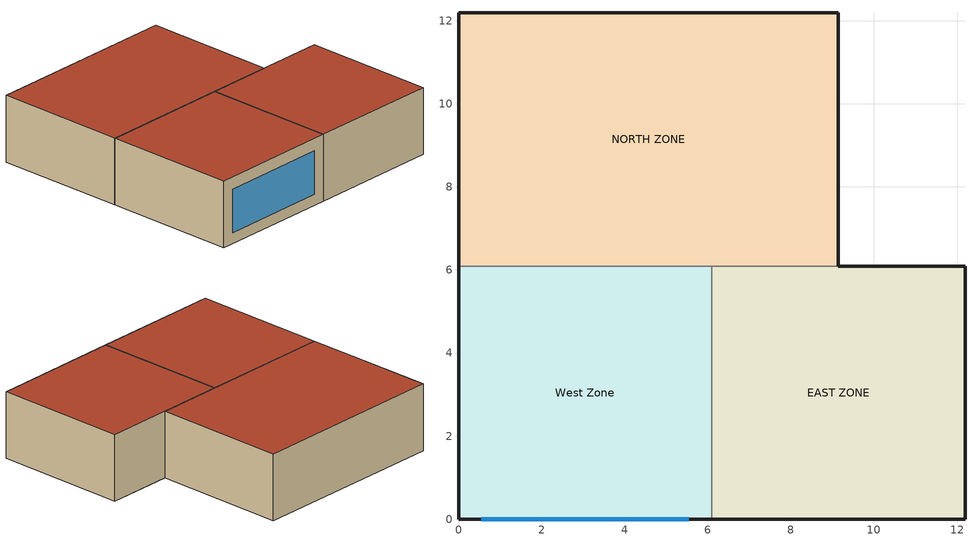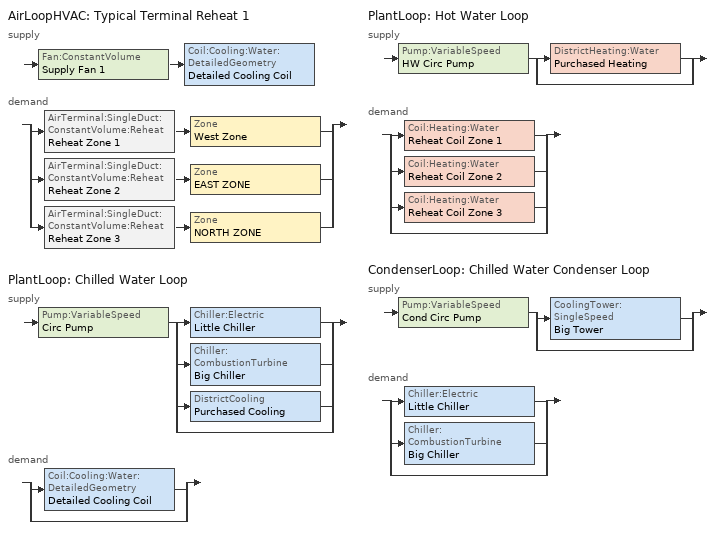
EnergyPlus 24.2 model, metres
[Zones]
West Zone
 floor adiabatic (FLOOR SLAB 8 IN): 0,0 0,6.1 6.1,6.1 6.1,0 z0
 wall outside (EXTWALL80): 0,6.1 0,0 6.1,0 z0:3.05
 wall to NORTH ZONE (PARTITION06): 6.1,6.1 0,6.1 z0:3.05
 wall to EAST ZONE (PARTITION06): 6.1,0 6.1,6.1 z0:3.05
 window (WIN-CON-LIGHT): 0.55,0 5.55,0 z0.5:2.5
 roof outside (ROOF34): 0,6.1 0,0 6.1,0 6.1,6.1 z3.05
EAST ZONE
 floor adiabatic (FLOOR SLAB 8 IN): 6.1,0 6.1,6.1 12.19,6.1 12.19,0 z0
 wall outside (EXTWALL80): 6.1,0 12.19,0 12.19,6.1 9.14,6.1 z0:3.05
 wall to NORTH ZONE (PARTITION06): 9.14,6.1 6.1,6.1 z0:3.05
 roof outside (ROOF34): 6.1,6.1 6.1,0 12.19,0 12.19,6.1 z3.05
NORTH ZONE
 floor adiabatic (FLOOR SLAB 8 IN): 0,6.1 0,12.19 9.14,12.19 9.14,6.1 z0
 wall outside (EXTWALL80): 9.14,6.1 9.14,12.19 0,12.19 0,6.1 z0:3.05
 roof outside (ROOF34): 0,12.19 0,6.1 9.14,6.1 9.14,12.19 z3.05
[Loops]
AirLoopHVAC 'Typical Terminal Reheat 1'
 supply: Fan:ConstantVolume 'Supply Fan 1' > Coil:Cooling:Water:DetailedGeometry 'Detailed Cooling Coil'
 demand: split
  | AirTerminal:SingleDuct:ConstantVolume:Reheat 'Reheat Zone 1' > Zone 'West Zone'
  | AirTerminal:SingleDuct:ConstantVolume:Reheat 'Reheat Zone 2' > Zone 'EAST ZONE'
  | AirTerminal:SingleDuct:ConstantVolume:Reheat 'Reheat Zone 3' > Zone 'NORTH ZONE'
PlantLoop 'Chilled Water Loop'
 supply: Pump:VariableSpeed 'Circ Pump' > split
  | Chiller:Electric 'Little Chiller'
  | Chiller:CombustionTurbine 'Big Chiller'
  | DistrictCooling 'Purchased Cooling'
  | bypass
 demand: split
  | Coil:Cooling:Water:DetailedGeometry 'Detailed Cooling Coil'
  | bypass
PlantLoop 'Hot Water Loop'
 supply: Pump:VariableSpeed 'HW Circ Pump' > split
  | DistrictHeating:Water 'Purchased Heating'
  | bypass
 demand: split
  | Coil:Heating:Water 'Reheat Coil Zone 1'
  | Coil:Heating:Water 'Reheat Coil Zone 2'
  | Coil:Heating:Water 'Reheat Coil Zone 3'
  | bypass
CondenserLoop 'Chilled Water Condenser Loop'
 supply: Pump:VariableSpeed 'Cond Circ Pump' > split
  | CoolingTower:SingleSpeed 'Big Tower'
  | bypass
 demand: split
  | Chiller:Electric 'Little Chiller'
  | Chiller:CombustionTurbine 'Big Chiller'
  | bypass
[Building]
NONE: Loads convergence tolerance value=0.04; Maximum number of warmup days=25; Minimum number of warmup days=6; North axis=0; Solar distribution=FullInteriorAndExterior; Temperature convergence tolerance value=0.4; Terrain=Suburbs
[Site:GroundTemperature:BuildingSurface]
20.03, 20.03, 20.13, 20.3, 20.43, 20.52, 20.62, 20.77, 20.78, 20.55, 20.44, 20.2
[Site:Location]
CHICAGO_IL_USA TMY2-94846: Elevation=190; Latitude=42; Longitude=-87.88; Time zone=-6
[SizingPeriod:DesignDay] Barometric pressure=99063; Day of month=21; Daylight saving time indicator=No; Humidity condition type=WetBulb; Rain indicator=No; Snow indicator=No; Solar model indicator=ASHRAEClearSky
Name | Daily dry bulb temperature range | Day type | Maximum dry bulb temperature | Month | Sky clearness | Wetbulb or dewpoint at maximum dry bulb | Wind direction | Wind speed
CHICAGO_IL_USA Annual Cooling 1% Design Conditions DB/MCWB | 10.7 | SummerDesignDay | 31.5 | 7 | 1 | 23 | 230 | 5.3
CHICAGO_IL_USA Annual Heating 99% Design Conditions DB | 0 | WinterDesignDay | -17.3 | 1 | 0 | -17.3 | 270 | 4.9
[Construction]
EXTWALL80: A1 - 1 IN STUCCO, C4 - 4 IN COMMON BRICK, E1 - 3 / 4 IN PLASTER OR GYP BOARD
FLOOR SLAB 8 IN: C10 - 8 IN HW CONCRETE
PARTITION06: E1 - 3 / 4 IN PLASTER OR GYP BOARD, C6 - 8 IN CLAY TILE, E1 - 3 / 4 IN PLASTER OR GYP BOARD
ROOF34: E2 - 1 / 2 IN SLAG OR STONE, E3 - 3 / 8 IN FELT AND MEMBRANE, B5 - 1 IN DENSE INSULATION, C12 - 2 IN HW CONCRETE
WIN-CON-LIGHT: WIN-LAY-GLASS-LIGHT
[Material] Thermal absorptance=0.9
Name | Conductivity | Density | Roughness | Solar absorptance | Specific heat | Thickness | Visible absorptance
A1 - 1 IN STUCCO | 0.691831 | 1858.142 | Smooth | 0.92 | 836.8 | 0.0253898 | 0.92
B5 - 1 IN DENSE INSULATION | 0.0432394 | 91.30524 | VeryRough | 0.5 | 836.8 | 0.0253898 | 0.5
C4 - 4 IN COMMON BRICK | 0.726422 | 1922.216 | Rough | 0.76 | 836.8 | 0.101498 | 0.76
C6 - 8 IN CLAY TILE | 0.570761 | 1121.292 | Smooth | 0.82 | 836.8 | 0.203302 | 0.82
C10 - 8 IN HW CONCRETE | 1.729577 | 2242.585 | MediumRough | 0.65 | 836.8 | 0.203302 | 0.65
C12 - 2 IN HW CONCRETE | 1.729577 | 2242.585 | MediumRough | 0.65 | 836.8 | 0.0509016 | 0.65
E1 - 3 / 4 IN PLASTER OR GYP BOARD | 0.726422 | 1601.846 | Smooth | 0.92 | 836.8 | 0.01905 | 0.92
E2 - 1 / 2 IN SLAG OR STONE | 1.435549 | 881.0155 | Rough | 0.55 | 1673.6 | 0.0127102 | 0.55
E3 - 3 / 8 IN FELT AND MEMBRANE | 0.190253 | 1121.292 | Rough | 0.75 | 1673.6 | 0.00954024 | 0.75
[WindowMaterial:Glazing]
WIN-LAY-GLASS-LIGHT: Back side infrared hemispherical emissivity=0.84; Back side solar reflectance at normal incidence=0.031; Back side visible reflectance at normal incidence=0.05; Conductivity=0.9; Front side infrared hemispherical emissivity=0.84; Front side solar reflectance at normal incidence=0.031; Front side visible reflectance at normal incidence=0.05; Infrared transmittance at normal incidence=0; Optical data type=SpectralAverage; Solar transmittance at normal incidence=0.9; Thickness=0.003; Visible transmittance at normal incidence=0.9
[AirLoopHVAC]
Typical Terminal Reheat 1: Design supply air flow rate=1.3
[AirTerminal:SingleDuct:ConstantVolume:Reheat] Availability schedule=FanAndCoilAvailSched; Convergence tolerance=0.001; Minimum hot water or steam flow rate=0
Name | Maximum air flow rate | Maximum hot water or steam flow rate | Reheat coil
Reheat Zone 1 | 0.47 | 0.0013 | Reheat Coil Zone 1
Reheat Zone 2 | 0.36 | 0.0012 | Reheat Coil Zone 2
Reheat Zone 3 | 0.47 | 0.0013 | Reheat Coil Zone 3
[AvailabilityManager:Scheduled]
Reheat System 1 Avail: Schedule=FanAndCoilAvailSched
[Chiller:CombustionTurbine]
Big Chiller: Chilled water outlet temperature lower limit=5; Chiller flow mode=LeavingSetpointModulated; Condenser type=WaterCooled; Design chilled water flow rate=0.0011; Design chilled water outlet temperature=6.67; Design condenser inlet temperature=35; Design condenser water flow rate=0.0011; Design heat recovery water flow rate=0; Design steam saturation temperature=150; Fuel higher heating value=43500; Fuel type=NaturalGas; Gas turbine engine capacity=50000; Heat recovery maximum temperature=80; Maximum exhaust flow per unit of power output=5.04e-06; Maximum part load ratio=1; Minimum part load ratio=0.15; Nominal capacity=30000; Nominal cop=2.75; Optimum part load ratio=0.65; Temperature rise coefficient=2.778; Coefficient 1 of capacity ratio curve=0.9949; Coefficient 1 of exhaust flow curve=15.6352; Coefficient 1 of exhaust gas temperature curve=916.992; Coefficient 1 of fuel input curve=9.41; Coefficient 1 of full load ratio curve=0.03303; Coefficient 1 of power ratio curve=2.333; Coefficient 1 of recovery lube heat curve=0.223; Coefficient 1 of temperature based exhaust gas temperature curve=1.005; Coefficient 1 of temperature based fuel input curve=1.0044; Coefficient 1 of u factor times area curve=0.0190704; Coefficient 2 of capacity ratio curve=-0.045954; Coefficient 2 of exhaust flow curve=-0.0306; Coefficient 2 of exhaust gas temperature curve=307.998; Coefficient 2 of fuel input curve=-9.48; Coefficient 2 of full load ratio curve=0.6852; Coefficient 2 of power ratio curve=-1.975; Coefficient 2 of recovery lube heat curve=-0.4; Coefficient 2 of temperature based exhaust gas temperature curve=0.0018; Coefficient 2 of temperature based fuel input curve=-0.0008; Coefficient 2 of u factor times area curve=0.9; Coefficient 3 of capacity ratio curve=-0.0013543; Coefficient 3 of exhaust flow curve=-0.0002; Coefficient 3 of exhaust gas temperature curve=79.992; Coefficient 3 of fuel input curve=4.32; Coefficient 3 of full load ratio curve=0.2818; Coefficient 3 of power ratio curve=0.6121; Coefficient 3 of recovery lube heat curve=0.2286; Coefficient 3 of temperature based exhaust gas temperature curve=0; Coefficient 3 of temperature based fuel input curve=0
[Chiller:Electric]
Little Chiller: Chilled water outlet temperature lower limit=5; Chiller flow mode=LeavingSetpointModulated; Condenser type=WaterCooled; Design chilled water flow rate=0.0011; Design chilled water outlet temperature=6.667; Design condenser fluid flow rate=0.0011; Design condenser inlet temperature=29.44; Maximum part load ratio=1; Minimum part load ratio=0.15; Nominal capacity=20000; Nominal cop=2.75; Optimum part load ratio=0.65; Temperature rise coefficient=2.682759; Coefficient 1 of capacity ratio curve=0.944836; Coefficient 1 of full load ratio curve=0.03303; Coefficient 1 of power ratio curve=1.907846; Coefficient 2 of capacity ratio curve=-0.0570088; Coefficient 2 of full load ratio curve=0.6852; Coefficient 2 of power ratio curve=-1.20499; Coefficient 3 of capacity ratio curve=-0.00185486; Coefficient 3 of full load ratio curve=0.2818; Coefficient 3 of power ratio curve=0.263462
[Coil:Cooling:Water:DetailedGeometry]
Detailed Cooling Coil: Availability schedule=CoolingCoilAvailSched; Coil depth=0.165098; Fin diameter=0.435072; Fin spacing=0.00181429; Fin surface area=101.716; Fin thermal conductivity=203.883; Fin thickness=0.00149998; Maximum water flow rate=0.0011; Minimum airflow area=0.810606; Number of tube rows=6; Number of tubes per row=16; Total tube inside area=6.20007; Tube depth spacing=0.0258998; Tube inside diameter=0.01445; Tube outside diameter=0.0158798; Tube outside surface area=6.23816; Tube thermal conductivity=385.765
[Coil:Heating:Water] Availability schedule=FanAndCoilAvailSched; Performance input method=UFactorTimesAreaAndDesignWaterFlowRate; Rated capacity=Autosize; Rated inlet air temperature=16.6; Rated inlet water temperature=82.2; Rated outlet air temperature=32.2; Rated outlet water temperature=71.1; U factor times area value=400
Name | Maximum water flow rate
Reheat Coil Zone 1 | 0.0013
Reheat Coil Zone 2 | 0.0012
Reheat Coil Zone 3 | 0.0018
[CondenserEquipmentList]
All Towers: Big Tower, CoolingTower:SingleSpeed
[CondenserEquipmentOperationSchemes]
Tower Loop Operation: Control scheme 1=Year Round Tower Operation; Control scheme 1 schedule=ON
[CondenserLoop]
Chilled Water Condenser Loop: Condenser equipment operation scheme=Tower Loop Operation; Condenser loop volume=Autocalculate; Fluid type=Water; Load distribution scheme=SequentialLoad; Maximum loop flow rate=0.0011; Maximum loop temperature=80; Minimum loop flow rate=0; Minimum loop temperature=10
[Controller:WaterCoil]
Main Cooling Coil Controller: Action=Reverse; Actuator variable=Flow; Control variable=Temperature; Controller convergence tolerance=0.1; Maximum actuated flow=0.0011; Minimum actuated flow=0
[CoolingTower:SingleSpeed]
Big Tower: Design air flow rate=16; Design fan power=1000; Design u factor times area value=1750; Design water flow rate=0.0011; Free convection regime air flow rate=0; Free convection regime u factor times area value=0; Performance input method=UFactorTimesAreaAndDesignWaterFlowRate
[DistrictCooling]
Purchased Cooling: Nominal capacity=680000
[DistrictHeating:Water]
Purchased Heating: Nominal capacity=1000000
[ElectricEquipment] Design level calculation method=EquipmentLevel; Fraction latent=0; Fraction lost=0; Fraction radiant=0.3; Schedule=BLDG Sch   2
Name | Design level | Zone or zonelist or space or spacelist
EAST ZONE ElecEq 1 | 1464.375 | EAST ZONE
NORTH ZONE ElecEq 1 | 2928.751 | NORTH ZONE
West Zone ElecEq 1 | 2928.751 | West Zone
[Fan:ConstantVolume]
Supply Fan 1: Availability schedule=FanAndCoilAvailSched; Fan total efficiency=0.7; Maximum flow rate=1.3; Motor efficiency=0.9; Motor in airstream fraction=1; Pressure rise=600
[Lights] Design level calculation method=LightingLevel; End use subcategory=GeneralLights; Fraction radiant=0.2; Fraction replaceable=0; Fraction visible=0.2; Return air fraction=0; Schedule=BLDG Sch   3
Name | Lighting level | Zone or zonelist or space or spacelist
EAST ZONE Lights 1 | 1464.375 | EAST ZONE
NORTH ZONE Lights 1 | 878.6252 | NORTH ZONE
[People] Activity level schedule=Activity Sch; Air velocity schedule=Air Velo Sch; Carbon dioxide generation rate=3.82e-08; Clothing insulation calculation method=ClothingInsulationSchedule; Clothing insulation schedule=Clothing Sch; Fraction radiant=0.3; Mean radiant temperature calculation type=EnclosureAveraged; Number of people calculation method=People; Number of people schedule=BLDG Sch   1; Thermal comfort model 1 type=Fanger; Work efficiency schedule=Work Eff Sch
Name | Number of people | Zone or zonelist or space or spacelist
EAST ZONE | 3 | EAST ZONE
NORTH ZONE | 4 | NORTH ZONE
West Zone | 3 | West Zone
[PlantEquipmentList]
All Chillers: Big Chiller, Chiller:CombustionTurbine, Little Chiller, Chiller:Electric
Chiller Plant: Little Chiller, Chiller:Electric
Chiller Plant and Purchased: Big Chiller, Chiller:CombustionTurbine, Purchased Cooling, DistrictCooling
GT Only: Big Chiller, Chiller:CombustionTurbine
Purchased Only: Purchased Cooling, DistrictCooling
heating plant: Purchased Heating, DistrictHeating:Water
[PlantEquipmentOperation:CoolingLoad] Load range 1 lower limit=0
Name | Load range 1 upper limit | Range 1 equipment list
GT Operation | 900000 | GT Only
Off Peak Operation | 900000 | All Chillers
Peak Operation | 500000 | GT Only
Year Round Tower Operation | 90000000 | All Towers
[PlantEquipmentOperation:HeatingLoad]
Purchased Only: Load range 1 lower limit=0; Load range 1 upper limit=1000000; Range 1 equipment list=heating plant
[PlantEquipmentOperationSchemes]
Name | Control scheme 1 | Control scheme 1 schedule | Control scheme 2 | Control scheme 2 schedule
CW Loop Operation | Peak Operation | On Peak | Peak Operation | Off Peak
Hot Loop Operation | Purchased Only | ON
[PlantLoop] Fluid type=Water; Load distribution scheme=Optimal; Minimum loop flow rate=0; Plant loop volume=Autocalculate
Name | Maximum loop flow rate | Maximum loop temperature | Minimum loop temperature | Plant equipment operation scheme
Chilled Water Loop | 0.0011 | 98 | 1 | CW Loop Operation
Hot Water Loop | 0.0043 | 100 | 10 | Hot Loop Operation
[Pump:VariableSpeed] Design minimum flow rate=0; Design pump head=300000; Fraction of motor inefficiencies to fluid stream=0; Motor efficiency=0.87; Pump control type=Intermittent; Coefficient 1 of the part load performance curve=0; Coefficient 2 of the part load performance curve=1; Coefficient 3 of the part load performance curve=0; Coefficient 4 of the part load performance curve=0
Name | Design maximum flow rate | Design power consumption
Circ Pump; Cond Circ Pump | 0.0011 | 500
HW Circ Pump | 0.0043 | 2000
[SetpointManager:FollowOutdoorAirTemperature]
MyCondenserControl: Control variable=Temperature; Maximum setpoint temperature=80; Minimum setpoint temperature=10; Offset temperature difference=0; Reference temperature type=OutdoorAirWetBulb; Setpoint node or nodelist=Condenser Supply Outlet Node
[SetpointManager:Scheduled] Control variable=Temperature
Name | Schedule | Setpoint node or nodelist
Big Chiller Setpoint Manager | CW Loop Temp Schedule | Big Chiller Outlet Node
Chilled Water Loop Setpoint Manager | CW Loop Temp Schedule | Chilled Water Loop Setpoint Node List
Hot Water Loop Setpoint Manager | HW Loop Temp Schedule | Hot Water Loop Setpoint Node List
Little Chiller Setpoint Manager | CW Loop Temp Schedule | Little Chiller Outlet Node
Supply Air Temp Manager | Seasonal Reset Supply Air Temp Sch | Supply Air Temp Nodes
[ThermostatSetpoint:SingleCooling]
Cooling Setpoint with SB: Setpoint temperature schedule=Cooling Setpoints
[ThermostatSetpoint:SingleHeating]
Heating Setpoint with SB: Setpoint temperature schedule=Heating Setpoints
[Zone] Ceiling height=Autocalculate; Multiplier=1; Type=1; Volume=Autocalculate
EAST ZONE; NORTH ZONE; West Zone
[ZoneControl:Thermostat] Control 1=Heating Setpoint with SB; Control 2=Cooling Setpoint with SB; Control type schedule=Zone Control Type Sched
Name | Zone or zonelist
Zone 1 Thermostat | West Zone
Zone 2 Thermostat | EAST ZONE
Zone 3 Thermostat | NORTH ZONE
[Zone equipment]
West Zone: Reheat Zone 1
EAST ZONE: Reheat Zone 2
NORTH ZONE: Reheat Zone 3
[Schedule:Compact]
ACTIVITY SCH: Through: 12/31, For: AllDays, Until: 24:00, 131.8
AIR VELO SCH: Through: 12/31, For: AllDays, Until: 24:00, 0.14
BLDG SCH   1: Through: 12/31, For: Weekdays, Until: 6:00, 0, Until: 7:00, 0.1, Until: 8:00, 0.5, Until: 12:00, 1, Until: 13:00, 0.5, Until: 16:00, 1, Until: 17:00, 0.5, Until: 18:00, 0.1, Until: 24:00, 0, For: Weekends Holiday, Until: 24:00, 0, For: SummerDesignDay, Until: 6:00, 0, Until: 7:00, 0.1, Until: 8:00, 0.5, Until: 12:00, 1, Until: 13:00, 0.5, Until: 16:00, 1, Until: 17:00, 0.5, Until: 18:00, 0.1, Until: 24:00, 0, For: WinterDesignDay CustomDay1 CustomDay2, Until: 24:00, 0
BLDG SCH   2: Through: 12/31, For: Weekdays, Until: 8:00, 0, Until: 18:00, 1, Until: 24:00, 0, For: Weekends Holiday, Until: 24:00, 0, For: SummerDesignDay, Until: 8:00, 0, Until: 18:00, 1, Until: 24:00, 0, For: WinterDesignDay CustomDay1 CustomDay2, Until: 24:00, 0
BLDG SCH   3: Through: 12/31, For: Weekdays, Until: 6:00, 0.05, Until: 7:00, 0.2, Until: 17:00, 1, Until: 18:00, 0.5, Until: 24:00, 0.05, For: Weekends Holiday, Until: 24:00, 0.05, For: SummerDesignDay, Until: 6:00, 0.05, Until: 7:00, 0.2, Until: 17:00, 1, Until: 18:00, 0.5, Until: 24:00, 0.05, For: WinterDesignDay CustomDay1 CustomDay2, Until: 24:00, 0.05
CLOTHING SCH; ON: Through: 12/31, For: AllDays, Until: 24:00, 1
COOLING SETPOINTS: Through: 12/31, For: AllDays, Until: 7:00, 30, Until: 17:00, 24, Until: 24:00, 30
COOLINGCOILAVAILSCHED: Through: 3/31, For: AllDays, Until: 24:00, 0, Through: 9/30, For: Weekdays, Until: 7:00, 0, Until: 17:00, 1, Until: 24:00, 0, For: Weekends Holiday, Until: 24:00, 0, For: SummerDesignDay WinterDesignDay, Until: 7:00, 0, Until: 17:00, 1, Until: 24:00, 0, For: CustomDay1 CustomDay2, Until: 24:00, 0, Through: 12/31, For: AllDays, Until: 24:00, 0
CW LOOP TEMP SCHEDULE: Through: 12/31, For: AllDays, Until: 24:00, 6.67
FANANDCOILAVAILSCHED: Through: 3/31, For: AllDays, Until: 24:00, 1, Through: 9/30, For: Weekdays, Until: 7:00, 0, Until: 17:00, 1, Until: 24:00, 0, For: Weekends Holiday, Until: 24:00, 0, For: SummerDesignDay WinterDesignDay, Until: 7:00, 0, Until: 17:00, 1, Until: 24:00, 0, For: CustomDay1 CustomDay2, Until: 24:00, 0, Through: 12/31, For: AllDays, Until: 24:00, 1
HEATING SETPOINTS: Through: 12/31, For: AllDays, Until: 7:00, 15, Until: 17:00, 20, Until: 24:00, 15
HW LOOP TEMP SCHEDULE: Through: 12/31, For: AllDays, Until: 24:00, 60
OFF PEAK: Through: 12/31, For: AllDays, Until: 9:00, 1, Until: 18:00, 0, Until: 24:00, 1
ON PEAK: Through: 12/31, For: AllDays, Until: 9:00, 0, Until: 18:00, 1, Until: 24:00, 0
SEASONAL RESET SUPPLY AIR TEMP SCH: Through: 3/31, For: AllDays, Until: 24:00, 16, Through: 9/30, For: AllDays, Until: 24:00, 13, Through: 12/31, For: AllDays, Until: 24:00, 16
WORK EFF SCH: Through: 12/31, For: AllDays, Until: 24:00, 0
ZONE CONTROL TYPE SCHED: Through: 3/31, For: AllDays, Until: 24:00, 1, Through: 9/30, For: AllDays, Until: 24:00, 2, Through: 12/31, For: AllDays, Until: 24:00, 1
